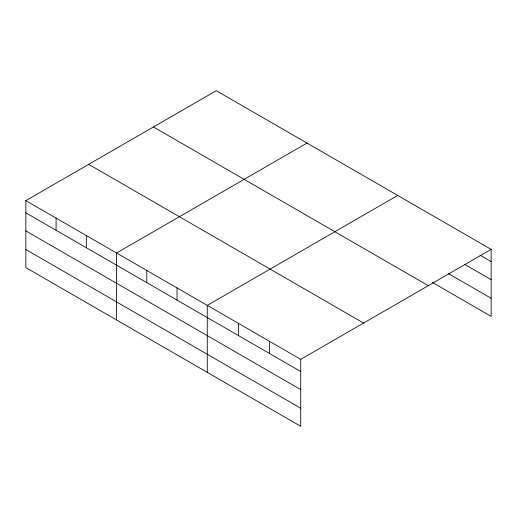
<?xml version="1.0" encoding="UTF-8"?>
<svg xmlns="http://www.w3.org/2000/svg" width="517" height="517" viewBox="0 0 517 517"><rect width="100%" height="100%" fill="white"/><g stroke="black" fill="none" stroke-linecap="round" stroke-linejoin="round"><path stroke-width="0.78" d="M300.726 389.598L300.726 359.334L25.85 200.635L25.85 267.606L300.726 426.305L300.726 389.598L25.85 230.899M432.302 282.392L491.15 316.365L491.15 249.394L216.274 90.695L25.85 200.635M306.982 143.067L116.558 253.007L116.558 319.971M397.689 195.439L207.272 305.379L207.272 372.343M300.726 359.334L491.15 249.394M480.073 255.185L491.15 261.583M464.841 264.471L491.15 279.658M448.226 273.506L491.15 298.283M153.433 126.975L428.309 285.675M88.691 164.354L363.567 323.054M25.85 212.823L300.726 371.523M25.85 249.524L300.726 408.223M269.577 341.349L269.577 353.531M238.421 323.364L238.421 335.546M177.034 287.917L177.034 300.106M146.796 270.462L146.796 282.65M86.326 235.552L86.326 247.733M56.088 218.09L56.088 230.278"/></g></svg>
